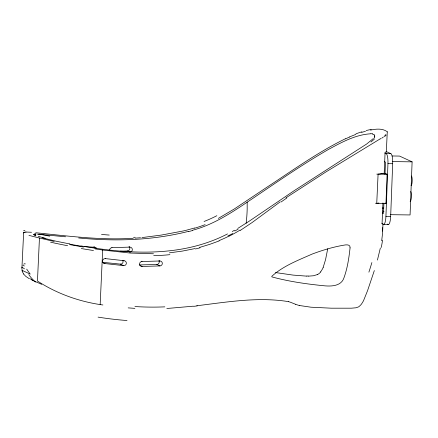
<?xml version="1.0" encoding="UTF-8"?>
<svg xmlns="http://www.w3.org/2000/svg" width="438" height="438" viewBox="0 0 438 438"><rect width="100%" height="100%" fill="white"/><g stroke="black" fill="none" stroke-linecap="round" stroke-linejoin="round"><path stroke-width="0.66" d="M381.679 240.769L382.527 233.684L382.588 227.64M383.896 203.314L383.507 213.443L382.297 212.884M385.013 174.286L385.478 162.137L384.268 161.578M375.481 203.281L385.971 203.424L387.093 174.264L385.812 173.672L381.033 173.607M381.854 223.654L383.458 224.393A9.099 2.146 -89.2 0 0 385.927 216.317L387.953 163.642A9.099 2.146 -89.2 0 0 386.179 153.623L384.575 152.884M383.458 224.393L388.194 224.459A9.099 2.146 -89.2 0 0 390.663 216.383L392.683 163.708A9.099 2.146 -89.2 0 0 390.915 153.689L386.102 151.471M392.12 155.972L399.56 156.076L412.109 161.852L410.072 214.948L390.45 214.68M382.949 202.925L382.062 223.725L382.33 223.583M384.175 173.935L385.057 153.141L386.332 152.041A56.272 5.88 2.2 0 0 386.048 151.367M382.664 231.122L382.982 223.84M28.946 235.392L39.453 238.015L37.46 281.032C57.044 293.767 79.765 301.842 102.886 304.974M100.16 304.558L102.684 250.027L95.281 248.937M386.327 151.876L387.263 131.92M22.207 271.127L21.905 268.363L23.647 232.551L23.57 232.945M21.927 267.925L22.031 267.092M246.14 223.243L246.665 218.234A138.654 134.023 -65.3 0 0 247.174 208.866L247.174 202.192C273.953 184.223 300.386 165.641 328.341 149.506C341.536 142.355 355.377 134.685 370.647 133.793M327.723 248.795L325.543 259.701L323.167 267.41M380.376 247.935L377.43 260.073M374.6 136.158L374.353 136.908M374.331 270.564L367.531 290.744L363.567 300.594A25.82 21.867 -86.5 0 1 362.637 302.264L361.689 303.753A15.095 12.916 -87.7 0 1 360.896 304.771L359.357 306.293A8.771 7.539 -88.6 0 1 358.322 306.989L355.93 307.788L351.407 308.188L331.227 308.188L310.953 307.202L299.253 305.478M320.66 271.872L322.472 268.97A23.92 22.798 -67.1 0 0 323.2 267.426M373.105 138.726L366.639 144.025L294.216 190.65L249.337 221.102L237.752 228.45M385.621 134.641L384.745 135.479M280.139 201.885L252.102 222.531L240.221 230.465M286.003 197.801L325.834 171.997L379.899 139.043M247.174 202.192C230.131 213.7 212.457 225.012 192.337 230.317M234.571 230.257L232.233 231.527M218.338 218.398L234.199 209.036L267.459 186.867C293 170.158 317.911 152.189 345.401 138.742M227.503 233.93C182.35 257.325 129.637 254.401 80.964 245.915M317.254 274.604L313.477 275.759L308.221 276.154M22.913 265.362L24.353 265.959M349.261 137.017L355.88 134.357M219.131 240.938L209.797 244.327L199.558 247.432M24.134 232.249L24.544 232.135M361.591 132.402L365.429 131.291M194.587 227.984L186.112 230.3M188.723 231.302C152.835 240.478 115.391 241.541 78.654 237.971M185.663 230.41L184.086 230.793M183.637 230.897L161.283 235.08L141.945 237.599M194.998 248.576L182.301 251.105L169.396 252.846M382.029 173.563L380.671 173.809A35.133 3.553 2.2 0 1 379.001 174.039L378.093 174.143L376.746 203.298L377.655 203.194A35.133 3.553 2.2 0 0 378.958 203.018M370.46 130.124C375.985 128.898 382.522 128.186 387.23 131.723A44.161 4.67 -36.4 0 1 387.406 131.926M196.793 305.762C227.037 302.078 258.086 296.668 288.472 301.634M193.361 306.178L166.818 308.505M140.499 237.73L135.052 238.152M133.267 238.272C100.68 240.385 68.136 236.049 35.774 232.737M25.59 232.003L31.503 232.277M159.815 260.988A2.475 2.436 -59.1 0 1 162.317 263.364A2.475 2.436 -59.1 0 1 159.914 265.915L142.175 266.452L139.93 265.417M120.182 251.198L127.436 250.958L129.862 252.074M159.914 265.91L156.809 264.481L139.476 264.935M129.982 252.107A2.502 2.486 -23.4 0 0 132.331 249.485A2.502 2.486 -23.4 0 0 129.73 247.136L125.273 247.256A147.36 16.907 -1.1 0 0 111.991 247.684L111.854 247.618M141.447 261.245L142.065 261.524L159.815 260.988L159.421 260.807M34.837 234.116L35.571 234.111M153.486 253.772L130.102 253.038L102.684 250.027M386.179 153.623L390.915 153.689M392.492 161.584L412.109 161.852M387.953 163.642L392.683 163.708M376.773 174.121L387.093 174.264M382.259 208.028L383.617 208.045M385.927 216.317L390.663 216.383M306.77 276.143L293.137 275.102L275.425 272.556M37.427 234.182L39.168 234.303M134.893 308.374L128.186 307.881M40.34 234.396L65.536 236.794M123.412 260.418L124.025 260.698A2.497 2.486 28 0 1 126.347 263.413A2.497 2.486 28 0 1 123.505 265.603L120.275 264.109L102.711 262.307M124.025 260.698L105.355 258.601M123.505 265.598L105.011 263.577L103.209 262.745M83.538 247.065L70.392 244.749M69.927 243.988L55.599 241.103L42.272 237.818M372.404 133.935L374.337 134.942M54.213 241.48L39.453 238.015M35.943 235.874L33.419 234.598A33.94 2.223 10.6 0 1 35.303 234.215M295.677 304.328L290.361 302.209A32.111 29.839 86.1 0 0 288.472 301.651M41.72 284.328L32.434 280.336M385.117 203.029L385.971 203.424M382.796 211.001L384 211.559M387.395 224.086L388.194 224.459M128.98 246.797L129.73 247.141M94.46 247.092L93.869 246.818A2.475 2.387 -70.5 0 1 94.63 248.122M94.761 247.229L94.909 247.295A131.531 11.251 5.8 0 0 84.485 246.572M22.037 270.334L30.206 274.095L26.696 269.135M29.204 278.656L25.815 276.383L23.559 274.018M22.234 267.47A25.18 6.269 56.6 0 1 24.462 268.839M23.783 264.24A24.796 4.774 73.2 0 1 25.311 263.917M35.566 282.045A59.152 38.489 -5.4 0 1 28.777 274.566M49.702 236.137A55.128 3.493 8 0 1 39.431 234.166M23.849 232.6A47.972 4.21 12.1 0 1 24.599 232.359M24.873 232.222A44.441 4.084 13.8 0 1 26.05 232.129M23.575 230.804A41.96 2.469 10.2 0 1 24.955 230.607M32.669 280.336A44.753 10.353 11.8 0 1 31.377 279.701M31.864 279.679A44.353 10.912 10.7 0 1 29.893 278.656M23.718 273.974A53.841 21.172 -12.7 0 1 22.229 271.122M93.491 250.52A190.623 43.17 6 0 1 81.276 248.543M67.616 245.718A114.564 21.123 6.7 0 1 50.584 242.17M345.456 138.868A65.284 26.57 -25.1 0 1 349.294 137.149M355.968 133.814A40.931 13.556 -24.5 0 1 361.865 131.827M366.108 130.568A31.207 8.004 -22.6 0 1 371.309 129.445M374.364 139.103A44.128 4.719 -35.8 0 1 370.964 142M386.196 134.992A39.278 6.356 -21.4 0 1 384.394 136.705M383.436 136.957A35.883 5.141 -23.4 0 1 381.701 138.222M380.836 138.49A32.417 4.325 -24.2 0 1 380.091 138.983M281.032 202.006A134.154 36.327 -29.8 0 1 286.824 197.992M240.04 230.098A155.205 138.074 -86.9 0 1 229.501 235.967M229.452 235.89A171.274 154.855 82.8 0 1 219.022 240.621M200.078 247.788A61.085 22.469 -6.4 0 1 195.436 248.97M169.928 254.664A137.751 98.041 5.7 0 1 153.727 255.633M127.02 320.528A186.544 100.209 3.9 0 1 98.079 317.117M164.83 306.852A156.229 87.255 4.8 0 1 134.931 306.54M197.286 305.894A59.267 8.536 -3.8 0 1 193.788 306.326M299.258 305.456A34.509 32.494 -58.4 0 1 295.683 304.311M371.878 262.559A129.593 44.271 -66.3 0 1 368.895 272.157M382.555 240.144A88.7 36.584 -64.5 0 1 381.274 247.41M216.843 215.715A98.035 73.573 -25.1 0 1 204.064 221.48M205.11 224.634A109.073 84.819 -23.3 0 1 194.636 228.214M135.139 237.254A57.685 7.003 -4.1 0 1 133.557 237.358M370.844 133.694A28.634 5.371 -20.7 0 1 372.546 133.875M374.238 134.981A41.117 7.577 -20.4 0 1 374.725 136.114M374.753 136.755A43.17 7.785 -22.6 0 1 373.86 138.463M238.048 229.194A146.38 124.261 -59.4 0 1 234.845 231.001M232.775 233.514A136.251 106.883 -52.4 0 1 227.952 235.907M80.597 246.085A91.093 13.321 7.4 0 1 69.396 244.119M45.202 238.234A47.983 2.792 11.1 0 1 38.161 236.241M35.182 234.111A143.801 138.994 -65.3 0 1 35.067 235.584M34.64 233.925A35.254 2.168 10.2 0 1 36.179 233.925M38.686 234.22A40.811 1.675 8.1 0 1 39.831 234.308M109.237 235.064A152.336 6.209 3.9 0 1 101.523 234.456M192.391 230.552A74.449 37.329 -17.1 0 1 188.756 231.543M320.72 271.927A9.893 9.335 -66.6 0 1 317.282 274.664M308.237 276.017A67.846 59.798 -39 0 1 306.786 276.011M142.175 266.446A2.486 2.464 -23.8 0 1 139.591 264.048A2.486 2.464 -23.8 0 1 142.065 261.513M129.226 246.824A2.48 2.453 -50.2 0 1 127.436 250.969M158.917 260.78A2.486 2.458 -42.8 0 1 156.809 264.492M109.604 250.361A2.48 2.436 -63.4 0 1 111.991 247.678M105.011 263.638A2.524 2.486 52.1 0 1 102.602 260.829A2.524 2.486 52.1 0 1 105.542 258.672M122.717 260.369A2.491 2.48 3.4 0 1 120.275 264.13M94.909 247.3A2.475 2.343 -65 0 1 96.765 248.532M410.132 201.283A4.906 1.155 -89.2 0 0 410.685 200.757A5.119 1.205 -89.2 0 0 411.189 198.923L411.337 197.68A5.021 1.183 -89.2 0 0 410.669 191.51M411.068 185.641A4.933 1.161 -89.2 0 0 412.109 182.181L412.191 180.708A4.78 1.128 -89.2 0 0 412.131 178.759L412.01 177.719A4.796 1.128 -89.2 0 0 411.517 175.999M350.066 247.859C348.971 257.916 347.471 268.083 344.027 277.637C341.322 286.441 330.821 286.529 323.282 285.685C306.047 283.977 288.582 281.437 271.927 276.909A0.613 0.531 -77.6 0 1 271.823 276.312C283.074 265.948 298.185 260.276 312.026 254.117C322.357 250.235 332.984 247.005 343.879 245.171C346.206 244.667 350.531 244.245 350.066 247.859"/></g></svg>
